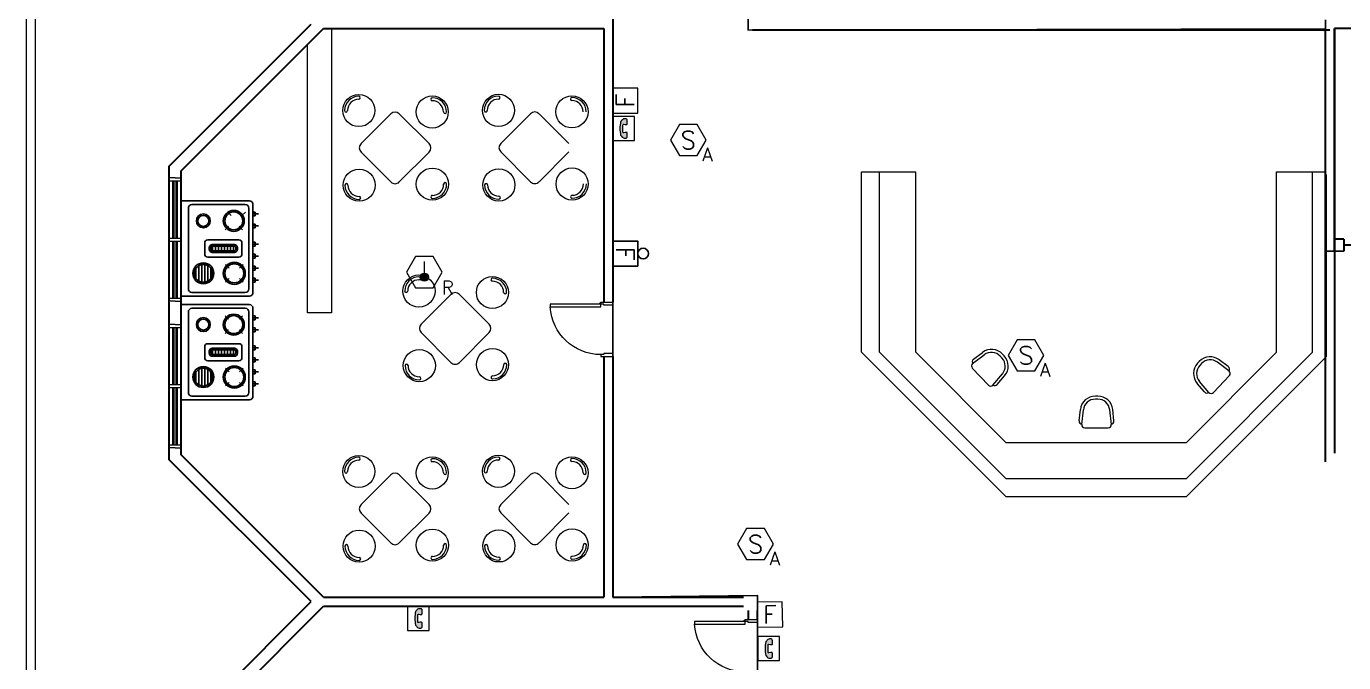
# Model space of a CAD drawing. Extents: x -15 to 256, y 0 to 403.
# Drawn here: x 5.32 to 27.23, y 337.99 to 348.56 of the extents above; entities that cross this region are included whole.
import ezdxf
from ezdxf.enums import TextEntityAlignment as Align

# ---------------------------------------------------------------- set-up
doc = ezdxf.new("R2010")
doc.units = 0
doc.header["$LTSCALE"] = 0.15
doc.linetypes.add('CENTERX2', pattern=[4, 2.5, -0.5, 0.5, -0.5])
doc.layers.get('0').update_dxf_attribs({"color": 252})
for name, color, linetype in [('0 fire alarm', 252, 'Continuous'), ('0 public aadress', 252, 'Continuous'), ('0 sockets', 252, 'Continuous'), ('FIX', 252, 'Continuous'), ('grocol', 252, 'Continuous'), ('WINDOW', 252, 'Continuous')]:
    doc.layers.add(name, color=color, linetype=linetype)
for name, color, linetype, lineweight in [('anal', 252, 'Continuous', 20), ('DOOR', 252, 'Continuous', 20), ('FUR', 252, 'Continuous', 9), ('T-FIRE-B', 4, 'Continuous', 0), ('T-TEXT', 2, 'Continuous', 0), ('wall', 252, 'Continuous', 30)]:
    doc.layers.add(name, color=color, linetype=linetype, lineweight=lineweight)
doc.styles.add('ROMANS', font='ROMANS.shx', dxfattribs={"width": 0.8})
doc.styles.add('TEXT-NFP', font='simplex.shx')

# ---------------------------------------------------------------- blocks, each defined once
blk = doc.blocks.new('D90')
at = {"layer": 'DOOR'}
for points in [[(0.03, 0.2), (0.03, 1.04), (0.078, 1.04), (0.078, 0.2)], [(0.03, 0.2), (0, 0.2), (0, 0), (0.05, 0), (0.05, 0.15), (0.03, 0.15)], [(0.87, 0.2), (0.9, 0.2), (0.9, 0), (0.85, 0), (0.85, 0.15), (0.87, 0.15)]]:
    blk.add_lwpolyline(points, close=True, dxfattribs=at)
blk.add_circle((0.02, 0.21), 0.01, dxfattribs=at)
blk.add_arc((0.025, 0.197), 0.845, 0.2218, 86.3889, dxfattribs=at)
blk = doc.blocks.new('*X17')
at = {"color": 0}
for p, q in [((0.15, 0.538), (0.15, 0.667)), ((0.175, 0.529), (0.175, 0.676)), ((0.2, 0.529), (0.2, 0.676)), ((0.225, 0.538), (0.225, 0.667)), ((0.125, 0.561), (0.125, 0.644)), ((0.25, 0.562), (0.25, 0.643))]:
    blk.add_line(p, q, dxfattribs=at)
blk = doc.blocks.new('ARCH')
at = {"layer": 'anal'}
for p, q in [((5.325, 326.925), (5.325, 377.4)), ((5.475, 327.075), (5.475, 368.325)), ((19.212, 343.146), (19.212, 346.146)), ((19.212, 346.146), (20.112, 346.146)), ((19.512, 343.146), (19.512, 346.146)), ((20.112, 343.146), (20.112, 346.146)), ((26.112, 343.146), (26.112, 346.146)), ((26.112, 346.146), (26.937, 346.146)), ((26.712, 343.146), (26.712, 346.146)), ((26.937, 346.1), (26.937, 343.071)), ((7.8, 346.042), (7.7, 346.042)), ((7.7, 345.992), (7.9, 345.992)), ((7.76, 345.042), (7.76, 345.992)), ((7.785, 345.042), (7.785, 345.992)), ((7.8, 346.042), (7.9, 346.042)), ((7.8, 345.992), (7.9, 345.992)), ((7.815, 345.042), (7.815, 345.992)), ((7.84, 345.042), (7.84, 345.992)), ((7.7, 345.042), (7.9, 345.042)), ((7.7, 344.992), (7.9, 344.992)), ((7.76, 344.042), (7.76, 344.992)), ((7.785, 344.042), (7.785, 344.992)), ((7.815, 344.042), (7.815, 344.992)), ((7.84, 344.042), (7.84, 344.992)), ((7.9, 345.042), (7.9, 344.992)), ((7.7, 344.042), (7.9, 344.042)), ((7.8, 343.992), (7.7, 343.992)), ((7.8, 344.042), (7.9, 344.042)), ((7.8, 343.992), (7.9, 343.992)), ((7.8, 343.608), (7.7, 343.608)), ((7.7, 343.558), (7.9, 343.558)), ((7.76, 342.608), (7.76, 343.558)), ((7.785, 342.608), (7.785, 343.558)), ((7.8, 343.608), (7.9, 343.608)), ((7.8, 343.558), (7.9, 343.558)), ((7.815, 342.608), (7.815, 343.558)), ((7.84, 342.608), (7.84, 343.558)), ((21.612, 340.746), (19.212, 343.146)), ((21.612, 341.046), (19.512, 343.146)), ((20.112, 343.146), (21.612, 341.646)), ((24.612, 341.646), (26.112, 343.146)), ((26.712, 343.146), (24.612, 341.046)), ((24.612, 340.746), (26.937, 343.071)), ((7.7, 342.608), (7.9, 342.608)), ((7.7, 342.558), (7.9, 342.558)), ((7.76, 341.608), (7.76, 342.558)), ((7.785, 341.608), (7.785, 342.558)), ((7.815, 341.608), (7.815, 342.558)), ((7.84, 341.608), (7.84, 342.558)), ((7.9, 342.608), (7.9, 342.558)), ((7.7, 341.608), (7.9, 341.608)), ((7.8, 341.558), (7.7, 341.558)), ((7.8, 341.608), (7.9, 341.608)), ((7.8, 341.558), (7.9, 341.558)), ((21.612, 341.646), (24.612, 341.646)), ((21.612, 341.046), (24.612, 341.046)), ((21.612, 340.746), (24.612, 340.746))]:
    blk.add_line(p, q, dxfattribs=at)
at = {"layer": 'FIX', "ltscale": 1000}
for p, q in [((9.033, 345.662), (7.9, 345.662)), ((8.019, 345.54), (8.019, 344.2)), ((8.965, 345.6), (8.079, 345.6)), ((8.733, 345.417), (8.675, 345.476)), ((8.909, 345.417), (8.968, 345.476)), ((9.025, 344.2), (9.025, 345.54)), ((9.093, 344.138), (9.093, 345.602)), ((9.128, 345.476), (9.128, 345.411)), ((8.686, 345.241), (8.628, 345.182)), ((8.863, 345.241), (8.921, 345.182)), ((9.128, 345.276), (9.128, 345.211)), ((9.128, 344.976), (9.128, 344.911)), ((8.421, 344.91), (8.421, 344.83)), ((8.471, 344.91), (8.471, 344.83)), ((8.521, 344.91), (8.521, 344.83)), ((8.571, 344.91), (8.571, 344.83)), ((8.621, 344.91), (8.621, 344.83)), ((8.671, 344.91), (8.671, 344.83)), ((8.721, 344.91), (8.721, 344.83)), ((8.771, 344.91), (8.771, 344.83)), ((9.128, 344.776), (9.128, 344.711)), ((8.695, 344.545), (8.636, 344.604)), ((8.871, 344.545), (8.93, 344.604)), ((9.128, 344.576), (9.128, 344.511)), ((8.695, 344.369), (8.636, 344.31)), ((8.871, 344.369), (8.93, 344.31)), ((9.128, 344.376), (9.128, 344.311)), ((8.079, 344.14), (8.965, 344.14)), ((7.9, 344.078), (9.033, 344.078)), ((9.033, 343.937), (7.9, 343.937)), ((8.965, 343.876), (8.079, 343.876)), ((9.093, 342.414), (9.093, 343.877)), ((8.019, 343.816), (8.019, 342.475)), ((8.686, 343.693), (8.628, 343.751)), ((8.863, 343.693), (8.921, 343.751)), ((9.025, 342.475), (9.025, 343.816)), ((9.128, 343.752), (9.128, 343.687)), ((8.686, 343.516), (8.628, 343.458)), ((8.863, 343.516), (8.921, 343.458)), ((9.128, 343.552), (9.128, 343.487)), ((9.128, 343.252), (9.128, 343.187)), ((8.421, 343.186), (8.421, 343.106)), ((8.471, 343.186), (8.471, 343.106)), ((8.521, 343.186), (8.521, 343.106)), ((8.571, 343.186), (8.571, 343.106)), ((8.621, 343.186), (8.621, 343.106)), ((8.671, 343.186), (8.671, 343.106)), ((8.721, 343.186), (8.721, 343.106)), ((8.771, 343.186), (8.771, 343.106)), ((9.128, 343.052), (9.128, 342.987)), ((8.695, 342.821), (8.636, 342.879)), ((8.871, 342.821), (8.93, 342.879)), ((9.128, 342.852), (9.128, 342.787)), ((8.695, 342.644), (8.636, 342.586)), ((8.871, 342.644), (8.93, 342.586)), ((9.128, 342.652), (9.128, 342.587)), ((7.9, 342.354), (9.033, 342.354)), ((8.079, 342.415), (8.965, 342.415))]:
    blk.add_line(p, q, dxfattribs=at)
for points in [[(9.093, 345.476), (9.128, 345.476)], [(9.093, 345.444), (9.187, 345.444)], [(9.093, 345.411), (9.128, 345.411)], [(9.093, 345.276), (9.128, 345.276)], [(9.093, 345.244), (9.187, 345.244)], [(9.093, 345.211), (9.128, 345.211)], [(9.093, 344.976), (9.128, 344.976)], [(9.093, 344.944), (9.187, 344.944)], [(9.093, 344.911), (9.128, 344.911)], [(9.093, 344.776), (9.128, 344.776)], [(9.093, 344.744), (9.187, 344.744)], [(9.093, 344.711), (9.128, 344.711)], [(9.093, 344.576), (9.128, 344.576)], [(9.093, 344.544), (9.187, 344.544)], [(9.093, 344.511), (9.128, 344.511)], [(9.093, 344.376), (9.128, 344.376)], [(9.093, 344.344), (9.187, 344.344)], [(9.093, 344.311), (9.128, 344.311)], [(9.093, 343.752), (9.128, 343.752)], [(9.093, 343.719), (9.187, 343.719)], [(9.093, 343.687), (9.128, 343.687)], [(9.093, 343.552), (9.128, 343.552)], [(9.093, 343.519), (9.187, 343.519)], [(9.093, 343.487), (9.128, 343.487)], [(9.093, 343.252), (9.128, 343.252)], [(9.093, 343.219), (9.187, 343.219)], [(9.093, 343.187), (9.128, 343.187)], [(9.093, 343.052), (9.128, 343.052)], [(9.093, 343.019), (9.187, 343.019)], [(9.093, 342.987), (9.128, 342.987)], [(9.093, 342.852), (9.128, 342.852)], [(9.093, 342.819), (9.187, 342.819)], [(9.093, 342.787), (9.128, 342.787)], [(9.093, 342.652), (9.128, 342.652)], [(9.093, 342.619), (9.187, 342.619)], [(9.093, 342.587), (9.128, 342.587)]]:
    blk.add_lwpolyline(points, dxfattribs=at)
for points in [[(8.291, 344.962), (8.291, 344.777, 0.414214), (8.341, 344.727), (8.86, 344.727, 0.414214), (8.91, 344.777), (8.91, 344.962, 0.414214), (8.86, 345.012), (8.341, 345.012, 0.414214)], [(8.366, 344.887), (8.366, 344.853, 0.414214), (8.416, 344.803), (8.784, 344.803, 0.414214), (8.834, 344.853), (8.834, 344.887, 0.414214), (8.784, 344.937), (8.416, 344.937, 0.414214)], [(8.393, 344.887), (8.393, 344.853, 0.414214), (8.416, 344.83), (8.784, 344.83, 0.414214), (8.807, 344.853), (8.807, 344.887, 0.414214), (8.784, 344.91), (8.416, 344.91, 0.414214)], [(8.291, 343.238), (8.291, 343.053, 0.414214), (8.341, 343.003), (8.86, 343.003, 0.414214), (8.91, 343.053), (8.91, 343.238, 0.414214), (8.86, 343.288), (8.341, 343.288, 0.414214)], [(8.366, 343.163), (8.366, 343.129, 0.414214), (8.416, 343.079), (8.784, 343.079, 0.414214), (8.834, 343.129), (8.834, 343.163, 0.414214), (8.784, 343.213), (8.416, 343.213, 0.414214)], [(8.393, 343.163), (8.393, 343.129, 0.414214), (8.416, 343.106), (8.784, 343.106, 0.414214), (8.807, 343.129), (8.807, 343.163, 0.414214), (8.784, 343.186), (8.416, 343.186, 0.414214)]]:
    blk.add_lwpolyline(points, format="xyb", close=True, dxfattribs=at)
for centre, radius in [((8.268, 345.329), 0.116), ((8.268, 345.329), 0.0914), ((8.774, 345.329), 0.174), ((8.774, 345.329), 0.149), ((8.268, 344.457), 0.174), ((8.268, 344.457), 0.149), ((8.783, 344.457), 0.183), ((8.783, 344.457), 0.158), ((8.268, 343.605), 0.116), ((8.268, 343.605), 0.0914), ((8.774, 343.605), 0.174), ((8.774, 343.605), 0.149), ((8.268, 342.733), 0.174), ((8.268, 342.733), 0.149), ((8.783, 342.733), 0.183), ((8.783, 342.733), 0.158)]:
    blk.add_circle(centre, radius, dxfattribs=at)
for centre, start, end in [((9.033, 345.602), 0, 90), ((8.079, 345.54), 90, 180), ((8.965, 345.54), 0, 90), ((8.079, 344.2), 180, 270), ((8.965, 344.2), 270, 0), ((9.033, 344.138), 270, 0), ((8.079, 343.816), 90, 180), ((8.965, 343.816), 0, 90), ((9.033, 343.877), 0, 90), ((8.079, 342.475), 180, 270), ((8.965, 342.475), 270, 0), ((9.033, 342.414), 270, 0)]:
    blk.add_arc(centre, 0.06, start, end, dxfattribs=at)
at = {"layer": 'FUR'}
for p, q in [((10.4, 348.525), (10.4, 343.8)), ((10, 343.8), (10, 348.259)), ((10.89, 346.613), (11.385, 347.108)), ((11.526, 347.108), (12.021, 346.613)), ((13.212, 346.616), (13.707, 347.111)), ((13.849, 347.111), (14.344, 346.616)), ((11.385, 345.977), (10.89, 346.472)), ((12.021, 346.472), (11.526, 345.977)), ((13.707, 345.979), (13.212, 346.474)), ((14.344, 346.474), (13.849, 345.979)), ((11.89, 343.613), (12.385, 344.108)), ((12.526, 344.108), (13.021, 343.613)), ((10.4, 343.8), (10, 343.8)), ((12.385, 342.977), (11.89, 343.472)), ((13.021, 343.472), (12.526, 342.977)), ((21.059, 342.956), (21.253, 343.103)), ((21.073, 343.03), (21.223, 343.143)), ((21.519, 343.081), (21.547, 343.051)), ((21.555, 343.115), (21.583, 343.085)), ((25.31, 342.906), (25.16, 343.019)), ((21.321, 342.598), (21.053, 342.883)), ((21.395, 342.599), (21.553, 342.784)), ((24.828, 342.991), (24.8, 342.962)), ((24.864, 342.957), (24.836, 342.927)), ((25.324, 342.833), (25.13, 342.979)), ((21.469, 342.609), (21.591, 342.751)), ((24.914, 342.485), (24.792, 342.628)), ((24.988, 342.475), (24.83, 342.66)), ((25.062, 342.474), (25.33, 342.759)), ((23.14, 342.416), (23.099, 342.416)), ((23.14, 342.366), (23.099, 342.366)), ((22.83, 342.006), (22.85, 342.193)), ((22.874, 341.945), (22.9, 342.187)), ((23.365, 341.945), (23.339, 342.187)), ((23.408, 342.006), (23.388, 342.193)), ((22.924, 341.891), (23.315, 341.891)), ((10.89, 340.613), (11.385, 341.108)), ((11.526, 341.108), (12.021, 340.613)), ((13.212, 340.616), (13.707, 341.111)), ((13.849, 341.111), (14.344, 340.616)), ((11.385, 339.977), (10.89, 340.472)), ((12.021, 340.472), (11.526, 339.977)), ((13.707, 339.979), (13.212, 340.474)), ((14.344, 340.474), (13.849, 339.979))]:
    blk.add_line(p, q, dxfattribs=at)
for centre in [(10.853, 347.163), (12.074, 347.139), (13.175, 347.166), (14.397, 347.141), (10.859, 345.923), (12.076, 345.94), (13.182, 345.926), (14.399, 345.942), (11.853, 344.163), (13.074, 344.139), (11.859, 342.923), (13.076, 342.94), (10.853, 341.163), (12.074, 341.139), (13.175, 341.166), (14.397, 341.141), (10.859, 339.923), (12.076, 339.94), (13.182, 339.926), (14.399, 339.942)]:
    blk.add_circle(centre, 0.267, dxfattribs=at)
for centre, radius, start, end in [((10.853, 347.163), 0.237, 89.9577, 179.9577), ((10.853, 347.375), 0.025, 269.9577, 89.9577), ((13.175, 347.166), 0.237, 89.9577, 179.9577), ((13.176, 347.378), 0.025, 269.9577, 89.9577), ((14.397, 347.354), 0.025, 90, 270), ((14.397, 347.141), 0.237, 360, 90), ((10.64, 347.163), 0.025, 179.9577, 359.9577), ((10.853, 347.163), 0.187, 89.9577, 179.9577), ((12.074, 347.351), 0.025, 90, 270), ((12.074, 347.139), 0.237, 360, 90), ((12.074, 347.139), 0.187, 360, 90), ((12.963, 347.166), 0.025, 179.9577, 359.9577), ((13.175, 347.166), 0.187, 89.9577, 179.9577), ((14.397, 347.141), 0.187, 360, 90), ((11.455, 347.037), 0.1, 45, 135), ((12.287, 347.139), 0.025, 180, 360), ((13.778, 347.04), 0.1, 45, 135), ((10.96, 346.542), 0.1, 135, 225), ((11.95, 346.542), 0.1, 315, 45), ((13.283, 346.545), 0.1, 135, 225), ((10.647, 345.923), 0.025, 0, 180), ((10.859, 345.923), 0.237, 180, 270), ((10.859, 345.923), 0.187, 180, 270), ((11.455, 346.047), 0.1, 225, 315), ((12.076, 345.94), 0.237, 270.0423, 0.0423), ((12.076, 345.94), 0.187, 270.0423, 0.0423), ((12.288, 345.94), 0.025, 0.0423, 180.0423), ((12.969, 345.926), 0.025, 0, 180), ((13.182, 345.926), 0.237, 180, 270), ((13.182, 345.926), 0.187, 180, 270), ((13.778, 346.05), 0.1, 225, 315), ((14.399, 345.942), 0.187, 270.0423, 0.0423), ((14.399, 345.942), 0.237, 270.0423, 0.0423), ((10.859, 345.711), 0.025, 270, 90), ((12.076, 345.727), 0.025, 90.0423, 270.0423), ((13.182, 345.714), 0.025, 270, 90), ((14.399, 345.73), 0.025, 90.0423, 270.0423), ((11.853, 344.163), 0.237, 89.9577, 179.9577), ((11.853, 344.163), 0.187, 89.9577, 179.9577), ((11.853, 344.375), 0.025, 269.9577, 89.9577), ((13.074, 344.351), 0.025, 90, 270), ((13.074, 344.139), 0.237, 360, 90), ((13.074, 344.139), 0.187, 360, 90), ((11.64, 344.163), 0.025, 179.9577, 359.9577), ((12.455, 344.037), 0.1, 45, 135), ((13.287, 344.139), 0.025, 180, 360), ((11.96, 343.542), 0.1, 135, 225), ((12.95, 343.542), 0.1, 315, 45), ((21.103, 342.99), 0.05, 127.1117, 223.2547), ((21.373, 342.943), 0.25, 43.2547, 127.1117), ((21.373, 342.943), 0.2, 43.2547, 127.1117), ((21.401, 342.914), 0.2, 319.3977, 43.2547), ((21.401, 342.914), 0.25, 319.3977, 43.2547), ((25.01, 342.82), 0.25, 52.8883, 136.7453), ((25.01, 342.82), 0.2, 52.8883, 136.7453), ((11.647, 342.923), 0.025, 0, 180), ((11.859, 342.923), 0.237, 180, 270), ((11.859, 342.923), 0.187, 180, 270), ((12.455, 343.047), 0.1, 225, 315), ((13.076, 342.94), 0.237, 270.0423, 0.0423), ((13.076, 342.94), 0.187, 270.0423, 0.0423), ((13.288, 342.94), 0.025, 0.0423, 180.0423), ((21.09, 342.917), 0.05, 128.285, 223.2547), ((24.982, 342.79), 0.25, 136.7453, 220.6023), ((24.982, 342.79), 0.2, 136.7453, 220.6023), ((25.28, 342.866), 0.05, 316.7453, 52.8883), ((25.293, 342.793), 0.05, 316.7453, 51.715), ((11.859, 342.711), 0.025, 270, 90), ((13.076, 342.727), 0.025, 90.0423, 270.0423), ((21.357, 342.632), 0.05, 223.2547, 318.2244), ((21.431, 342.641), 0.05, 223.2547, 319.3977), ((23.099, 342.166), 0.25, 90, 173.857), ((23.099, 342.166), 0.2, 90, 173.857), ((23.14, 342.166), 0.25, 6.143, 90), ((23.14, 342.166), 0.2, 6.143, 90), ((24.952, 342.518), 0.05, 220.6023, 316.7453), ((25.026, 342.509), 0.05, 221.7756, 316.7453), ((22.88, 342.001), 0.05, 173.857, 270), ((22.924, 341.941), 0.05, 175.0303, 270), ((23.315, 341.941), 0.05, 270, 4.9697), ((23.359, 342.001), 0.05, 270, 6.143), ((10.853, 341.163), 0.237, 89.9577, 179.9577), ((10.853, 341.163), 0.187, 89.9577, 179.9577), ((10.853, 341.375), 0.025, 269.9577, 89.9577), ((12.074, 341.351), 0.025, 90, 270), ((12.074, 341.139), 0.237, 360, 90), ((12.074, 341.139), 0.187, 360, 90), ((13.175, 341.166), 0.237, 89.9577, 179.9577), ((13.175, 341.166), 0.187, 89.9577, 179.9577), ((13.176, 341.378), 0.025, 269.9577, 89.9577), ((14.397, 341.354), 0.025, 90, 270), ((14.397, 341.141), 0.237, 360, 90), ((14.397, 341.141), 0.187, 360, 90), ((10.64, 341.163), 0.025, 179.9577, 359.9577), ((11.455, 341.037), 0.1, 45, 135), ((12.287, 341.139), 0.025, 180, 360), ((12.963, 341.166), 0.025, 179.9577, 359.9577), ((13.778, 341.04), 0.1, 45, 135), ((14.609, 341.141), 0.025, 180, 360), ((10.96, 340.542), 0.1, 135, 225), ((11.95, 340.542), 0.1, 315, 45), ((13.283, 340.545), 0.1, 135, 225), ((10.647, 339.923), 0.025, 0, 180), ((11.455, 340.047), 0.1, 225, 315), ((12.076, 339.94), 0.237, 270.0423, 0.0423), ((12.076, 339.94), 0.187, 270.0423, 0.0423), ((12.288, 339.94), 0.025, 0.0423, 180.0423), ((12.969, 339.926), 0.025, 0, 180), ((13.778, 340.05), 0.1, 225, 315), ((14.399, 339.942), 0.187, 270.0423, 0.0423), ((14.399, 339.942), 0.237, 270.0423, 0.0423), ((14.611, 339.943), 0.025, 0.0423, 180.0423), ((10.859, 339.923), 0.237, 180, 270), ((10.859, 339.923), 0.187, 180, 270), ((10.859, 339.711), 0.025, 270, 90), ((12.076, 339.727), 0.025, 90.0423, 270.0423), ((13.182, 339.926), 0.237, 180, 270), ((13.182, 339.926), 0.187, 180, 270), ((13.182, 339.714), 0.025, 270, 90), ((14.399, 339.73), 0.025, 90.0423, 270.0423)]:
    blk.add_arc(centre, radius, start, end, dxfattribs=at)
at = {"layer": 'grocol', "ltscale": 0.5}
for p, q in [((26.927, 344.826), (26.927, 348.67)), ((27.068, 345.026), (27.068, 348.525)), ((27.068, 348.52), (27.068, 344.826)), ((27.068, 344.826), (26.927, 344.826))]:
    blk.add_line(p, q, dxfattribs=at)
at = {"layer": 'wall'}
for p, q in [((15.075, 349.696), (15.075, 343.976)), ((27, 348.7), (17.4, 348.7)), ((7.7, 346.241), (10.059, 348.6)), ((7.9, 346.159), (10.266, 348.525)), ((10.266, 348.525), (14.925, 348.525)), ((14.925, 348.525), (14.925, 343.976)), ((27, 348.5), (17.4, 348.5)), ((26.923, 348.52), (26.923, 341.323)), ((36.527, 348.525), (27.073, 348.525)), ((27.073, 348.52), (27.073, 341.47)), ((36.675, 348.525), (27.075, 348.525)), ((7.7, 341.359), (7.7, 346.241)), ((7.9, 341.441), (7.9, 346.159)), ((27.228, 345.026), (27.068, 345.026)), ((27.228, 345.026), (27.228, 344.826)), ((27.348, 344.926), (27.228, 344.926)), ((14.925, 343.076), (14.925, 339.075)), ((15.075, 343.076), (15.075, 339.075)), ((10.059, 339), (7.7, 341.359)), ((10.266, 339.075), (7.9, 341.441)), ((10.266, 339.075), (14.925, 339.075)), ((15.075, 339.075), (17.25, 339.075)), ((7.7, 336.641), (10.059, 339)), ((7.9, 336.559), (10.266, 338.925)), ((10.266, 338.925), (17.25, 338.925)), ((17.325, 338.85), (17.325, 338.702)), ((17.475, 338.85), (17.475, 338.702))]:
    blk.add_line(p, q, dxfattribs=at)
at = {"layer": 'WINDOW', "linetype": 'CENTERX2'}
blk.add_line((27.228, 344.826), (27.068, 344.826), dxfattribs=at)
at = {"layer": 'DOOR', "xscale": -1, "rotation": 90}
for p in [(15.075, 343.976), (17.475, 338.702)]:
    blk.add_blockref('D90', p, dxfattribs=at)
at = {"layer": 'FIX', "ltscale": 1000, "xscale": -2, "yscale": 2, "zscale": 2, "rotation": 180}
for p in [(7.893, 345.662), (7.893, 343.937)]:
    blk.add_blockref('*X17', p, dxfattribs=at)
blk = doc.blocks.new('dressable smoke detectore above false ceiling')
blk.add_lwpolyline([(200, 0), (100, 173), (-100, 173), (-200, 0), (-100, -173), (100, -173)], close=True)
at = {"layer": 'T-TEXT', "style": 'ROMANS'}
blk.add_attdef('S', text='', height=200, dxfattribs=at).set_placement((0, 0, 0), align=Align.MIDDLE)
blk.add_attdef('A', text='', height=150, dxfattribs=at).set_placement((215, -161), align=Align.MIDDLE_CENTER)
blk = doc.blocks.new('*U107')
blk.add_lwpolyline([(-140, -280), (140, -280), (140, 0), (-140, 0)], close=True)
at = {"layer": 'T-TEXT', "style": 'TEXT-NFP'}
blk.add_attdef('F', text='', height=200, dxfattribs=at).set_placement((0, -140, 0), align=Align.MIDDLE)
blk = doc.blocks.new('*U60')
h = blk.add_hatch(color=256)
h.dxf.hatch_style = 1
edge = h.paths.add_edge_path()
edge.add_arc((33, 257), 14.1, 13.6021, 92.3161)
edge.add_line((32, 271), (11, 271))
edge.add_arc((13, 231), 40.2, 92.7442, 154.2215)
edge.add_arc((-28, 250), 4.89, 309.2722, 334.2215, ccw=False)
edge.add_arc((-64, 281), 52.1, 306.6096, 318.7251, ccw=False)
edge.add_arc((-30, 235), 4.89, 115.3605, 167.8134)
edge.add_arc((352, 152), 396, 167.8076, 180.2975)
edge.add_arc((348, 148), 392, 179.7012, 192.2669)
edge.add_arc((-30, 66), 4.89, 193.2566, 244.6491)
edge.add_arc((-67, 18), 54.9, 39.8251, 51.6228, ccw=False)
edge.add_arc((-28, 50), 4.89, 25.7785, 50.7278, ccw=False)
edge.add_arc((13, 69), 40.2, 205.7785, 267.2558)
edge.add_line((11, 29), (32, 29))
edge.add_arc((33, 43), 14.1, 267.6839, 346.3979)
edge.add_arc((-161, 67), 209, 352.6045, 365.9008)
edge.add_arc((13, 87), 34.4, 1.9401, 17.7739)
edge.add_arc((41, 96), 4.89, 18.4909, 87.0716)
edge.add_arc((30, 28), 74.3, 81.4234, 109.9904)
edge.add_arc((2, 102), 4.89, 250.3513, 295.2423, ccw=False)
edge.add_arc((1, 106), 8.65, 174.514, 266.9586, ccw=False)
edge.add_arc((-1022, 147), 1015, 357.7161, 360.1614)
edge.add_arc((-1022, 153), 1015, 359.8386, 362.2839)
edge.add_arc((3, 194), 10.1, 100.6325, 185.9952, ccw=False)
edge.add_arc((2, 200), 4.89, 64.7577, 109.6487, ccw=False)
edge.add_arc((33, 273), 75, 247.791, 276.6818)
edge.add_arc((41, 204), 4.89, 279.9761, 341.5091)
edge.add_arc((13, 213), 34.4, 342.2261, 358.0599)
edge.add_arc((-161, 233), 209, 354.0992, 367.3955)
for p, q in [((137, 300), (-137, 300)), ((-137, 300), (-137, 0)), ((137, 0), (137, 300)), ((-137, 0), (137, 0))]:
    blk.add_line(p, q)
blk.add_lwpolyline([(46, 260, 0.357628), (32, 271), (11, 271, 0.27487), (-23, 248, -0.109294), (-24, 247, -0.052913), (-33, 239, 0.232951), (-35, 236, 0.054551), (-44, 150, 0.054883), (-35, 65, 0.228078), (-33, 61, -0.051523), (-24, 53, -0.109294), (-23, 52, 0.27487), (11, 29), (32, 29, 0.357628), (46, 40, 0.058081), (47, 88, 0.069198), (45, 98, 0.308503), (41, 101, 0.125296), (4, 97, -0.198418), (1, 97, -0.426767), (-7, 107, 0.01067), (-7, 150, 0.01067), (-7, 193, -0.390702), (1, 204, -0.198418), (4, 204, 0.126732), (42, 199, 0.275132), (45, 202, 0.069198), (47, 212, 0.058081)], format="xyb", close=True)
blk = doc.blocks.new('addressable heat detector')
h = blk.add_hatch(color=256)
h.dxf.hatch_style = 1
h.paths.add_polyline_path([(-45, -56, 1), (45, -56, 1)])
at = {"extrusion": (0, 0, -1)}
for p, q in [((-100, 173), (-200, 0)), ((100, 173), (-100, 173)), ((200, 0), (100, 173)), ((0, 117), (0, -11)), ((-200, 0), (-100, -173)), ((100, -173), (200, 0)), ((-100, -173), (100, -173))]:
    blk.add_line(p, q, dxfattribs=at)
blk.add_circle((0, -56), 44.8)
at = {"layer": 'T-TEXT', "style": 'TEXT-NFP'}
blk.add_attdef('R', text='', height=150, dxfattribs=at).set_placement((261, -173, 0), align=Align.MIDDLE)
blk = doc.blocks.new('fire alarm siren')
at = {"color": 2}
blk.add_lwpolyline([(-140, 0), (140, 0), (140, 280), (-140, 280)], close=True, dxfattribs=at)
blk.add_circle((0, 340), 60, dxfattribs=at)
at = {"layer": 'T-TEXT', "color": 2, "style": 'TEXT-NFP'}
blk.add_attdef('F', text='', height=200, dxfattribs=at).set_placement((0, 140, 0), align=Align.MIDDLE)

msp = doc.modelspace()

# ---------------------------------------------------------------- linework, layer by layer
at = {"layer": '0 public aadress', "color": 3}
for points in [[(46.275, 370.125), (15.075, 370.125), (15.075, 365.325), (13.275, 365.325), (13.275, 360.675), (15.075, 360.675), (15.075, 339.075), (17.481, 339.103), (17.475, 331.866), (19.866, 329.5), (24.559, 329.5), (26.925, 331.866), (26.925, 333.031), (29.369, 335.475), (34.231, 335.475), (36.675, 333.031), (36.675, 331.866), (39.041, 329.5), (43.759, 329.5), (46.125, 331.866)], [(43.875, 367.875), (36.525, 367.875), (36.525, 365.475), (29.925, 365.475), (17.325, 365.475), (17.325, 348.5), (26.923, 348.52), (26.889, 348.489)]]:
    msp.add_lwpolyline(points, dxfattribs=at)

# ---------------------------------------------------------------- block references
at = {"layer": '0 fire alarm', "color": 3, "xscale": 0.001488, "yscale": 0.001488, "zscale": 0.001488, "rotation": 270}
msp.add_blockref('fire alarm siren', (15.075, 344.786), dxfattribs=at).add_auto_attribs({'F': 'F'})
at = {"layer": '0 sockets', "color": 3}
msp.add_blockref('ARCH', (0, 0), dxfattribs=at)
at = {"layer": 'T-FIRE-B', "xscale": 0.001487761816891826, "yscale": 0.001487761816891826, "zscale": 0.001487761816891826}
for p, rotation in [((15.075, 347.325), 90), ((17.686, 338.993), 0.8608371674783509)]:
    msp.add_blockref('*U107', p, dxfattribs=dict(at, rotation=rotation)).add_auto_attribs({'F': 'F'})
at = {"layer": 'T-FIRE-B', "xscale": 0.001326103487042799, "yscale": 0.001326103487042799, "zscale": 0.001326103487042799}
for p in [(15.253, 346.666), (11.843, 338.523), (17.667, 338.021)]:
    msp.add_blockref('*U60', p, dxfattribs=at)
at = {"layer": 'T-FIRE-B'}
for name, p, xscale, yscale, zscale, values in [('dressable smoke detectore above false ceiling', (16.331, 346.672), 0.001487761816891826, 0.001487761816891826, 0.001487761816891826, {'S': 'S', 'A': 'A'}), ('addressable heat detector', (11.942, 344.477), 0.001493438420866454, 0.001493438420866454, 0.001493438420866454, {'R': 'R'}), ('dressable smoke detectore above false ceiling', (21.946, 343.094), 0.001487761816891826, 0.001487761816891826, 0.001487761816891826, {'S': 'S', 'A': 'A'}), ('dressable smoke detectore above false ceiling', (17.449, 339.956), 0.001487761816891826, 0.001487761816891826, 0.001487761816891826, {'S': 'S', 'A': 'A'})]:
    msp.add_blockref(name, p, dxfattribs=dict(at, xscale=xscale, yscale=yscale, zscale=zscale)).add_auto_attribs(values)

doc.saveas('drawing.dxf')
